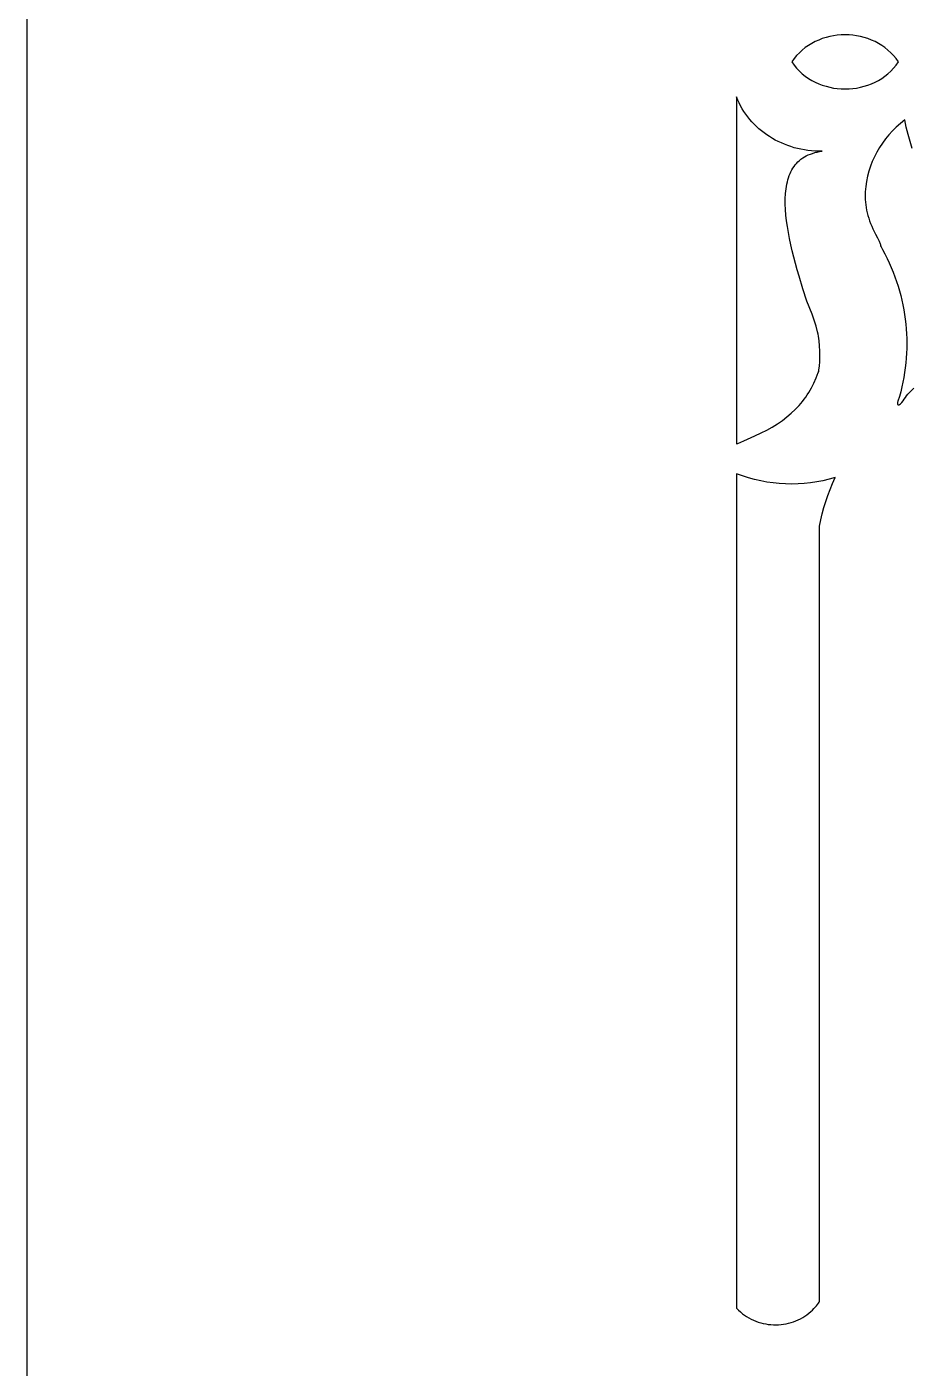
# Model space of a CAD drawing. Extents: x -580 to 993, y -400 to 388.
# Drawn here: x -580 to -493, y -128.4 to 3.4 of the extents above; entities that cross this region are included whole.
import ezdxf

# ---------------------------------------------------------------- set-up
doc = ezdxf.new("R2010")
doc.units = 0
doc.layers.add('LAYER_1', color=18, linetype='CONTINUOUS')

msp = doc.modelspace()

# ---------------------------------------------------------------- linework, layer by layer
at = {"layer": 'LAYER_1'}
for points in [[(-580, -387.5), (580, -387.5), (580, 387.5), (-580, 387.5)], [(-504.83, 0), (-504.6, -0.32), (-504.36, -0.62), (-504.09, -0.9), (-503.81, -1.16), (-503.51, -1.4), (-503.2, -1.62), (-502.87, -1.82), (-502.54, -2), (-502.19, -2.15), (-501.84, -2.29), (-501.47, -2.4), (-501.11, -2.49), (-500.73, -2.57), (-500.36, -2.62), (-499.98, -2.65), (-499.59, -2.66), (-499.21, -2.65), (-498.83, -2.62), (-498.46, -2.57), (-498.08, -2.49), (-497.71, -2.4), (-497.35, -2.29), (-497, -2.15), (-496.65, -2), (-496.32, -1.82), (-495.99, -1.62), (-495.68, -1.4), (-495.38, -1.16), (-495.1, -0.9), (-494.83, -0.62), (-494.58, -0.32), (-494.35, 0), (-494.58, 0.32), (-494.83, 0.62), (-495.1, 0.9), (-495.38, 1.16), (-495.68, 1.4), (-495.99, 1.62), (-496.32, 1.82), (-496.65, 2), (-497, 2.15), (-497.35, 2.29), (-497.71, 2.4), (-498.08, 2.49), (-498.46, 2.57), (-498.83, 2.62), (-499.21, 2.65), (-499.59, 2.66), (-499.98, 2.65), (-500.36, 2.62), (-500.73, 2.57), (-501.11, 2.49), (-501.47, 2.4), (-501.84, 2.29), (-502.19, 2.15), (-502.54, 2), (-502.87, 1.82), (-503.2, 1.62), (-503.51, 1.4), (-503.81, 1.16), (-504.09, 0.9), (-504.36, 0.62), (-504.6, 0.32)], [(-510.25, -37.55), (-510.13, -37.5), (-509.53, -37.23), (-508.45, -36.75), (-507.85, -36.47), (-507.29, -36.19), (-506.75, -35.89), (-506.24, -35.57), (-505.76, -35.24), (-505.31, -34.9), (-504.89, -34.54), (-504.49, -34.17), (-504.3, -33.97), (-504.12, -33.77), (-503.95, -33.57), (-503.78, -33.37), (-503.62, -33.16), (-503.46, -32.94), (-503.31, -32.72), (-503.16, -32.5), (-503.03, -32.27), (-502.89, -32.04), (-502.65, -31.56), (-502.43, -31.06), (-502.23, -30.54), (-502.19, -30.42), (-502.16, -30.27), (-502.12, -29.91), (-502.09, -29.46), (-502.08, -28.96), (-502.08, -28.43), (-502.1, -27.9), (-502.14, -27.4), (-502.2, -26.95), (-502.24, -26.76), (-502.29, -26.53), (-502.44, -25.98), (-502.63, -25.37), (-502.84, -24.78), (-503.36, -23.52), (-503.75, -22.3), (-504.12, -21.06), (-504.3, -20.44), (-504.47, -19.82), (-504.64, -19.2), (-504.79, -18.58), (-504.93, -17.97), (-505.05, -17.37), (-505.17, -16.77), (-505.26, -16.19), (-505.34, -15.61), (-505.41, -15.05), (-505.45, -14.5), (-505.47, -13.97), (-505.47, -13.45), (-505.44, -12.95), (-505.39, -12.47), (-505.36, -12.24), (-505.32, -12.02), (-505.27, -11.8), (-505.21, -11.59), (-505.15, -11.38), (-505.08, -11.18), (-505, -10.98), (-504.91, -10.8), (-504.82, -10.62), (-504.72, -10.44), (-504.61, -10.28), (-504.49, -10.12), (-504.36, -9.97), (-504.23, -9.82), (-504.08, -9.69), (-503.93, -9.56), (-503.76, -9.44), (-503.59, -9.33), (-503.41, -9.23), (-503.22, -9.14), (-503.01, -9.06), (-502.8, -8.99), (-502.58, -8.92), (-502.35, -8.87), (-502.1, -8.82), (-501.85, -8.79), (-502.2, -8.79), (-502.55, -8.77), (-502.9, -8.74), (-503.25, -8.7), (-503.59, -8.65), (-503.93, -8.59), (-504.26, -8.51), (-504.59, -8.43), (-504.92, -8.33), (-505.23, -8.22), (-505.55, -8.1), (-505.85, -7.97), (-506.16, -7.83), (-506.45, -7.68), (-506.74, -7.52), (-507.02, -7.34), (-507.29, -7.16), (-507.56, -6.97), (-507.81, -6.78), (-508.06, -6.57), (-508.3, -6.35), (-508.53, -6.13), (-508.75, -5.89), (-508.96, -5.65), (-509.16, -5.4), (-509.35, -5.14), (-509.53, -4.88), (-509.7, -4.61), (-509.86, -4.33), (-510, -4.04), (-510.13, -3.75), (-510.25, -3.45)], [(-510.25, -122.49), (-510.07, -122.68), (-509.88, -122.86), (-509.68, -123.03), (-509.48, -123.18), (-509.27, -123.32), (-509.05, -123.45), (-508.82, -123.57), (-508.6, -123.68), (-508.36, -123.77), (-508.12, -123.86), (-507.88, -123.93), (-507.64, -123.99), (-507.39, -124.04), (-507.14, -124.08), (-506.89, -124.1), (-506.64, -124.12), (-506.39, -124.12), (-506.14, -124.11), (-505.89, -124.09), (-505.64, -124.06), (-505.39, -124.02), (-505.15, -123.96), (-504.9, -123.9), (-504.67, -123.82), (-504.43, -123.73), (-504.2, -123.63), (-503.98, -123.52), (-503.76, -123.4), (-503.55, -123.27), (-503.35, -123.13), (-503.15, -122.97), (-502.96, -122.81), (-502.8, -122.67), (-502.66, -122.53), (-502.52, -122.39), (-502.4, -122.24), (-502.22, -122.01), (-502.15, -121.91), (-502.1, -121.81), (-502.1, -45.63), (-501.98, -45.02), (-501.84, -44.41), (-501.68, -43.8), (-501.5, -43.2), (-501.3, -42.6), (-501.07, -42.02), (-500.83, -41.43), (-500.57, -40.85), (-501.17, -41.02), (-501.77, -41.16), (-502.38, -41.28), (-502.99, -41.37), (-503.6, -41.44), (-504.21, -41.48), (-504.83, -41.49), (-505.45, -41.48), (-506.06, -41.44), (-506.67, -41.38), (-507.28, -41.29), (-507.89, -41.18), (-508.49, -41.04), (-509.09, -40.88), (-509.67, -40.69), (-510.25, -40.48)]]:
    msp.add_lwpolyline(points, close=True, dxfattribs=at)
msp.add_lwpolyline([(-492.99, -8.51), (-493.2, -7.82), (-493.4, -7.12), (-493.58, -6.42), (-493.74, -5.7), (-494.16, -6.04), (-494.56, -6.4), (-494.93, -6.78), (-495.29, -7.17), (-495.62, -7.57), (-495.93, -7.99), (-496.21, -8.42), (-496.47, -8.86), (-496.71, -9.32), (-496.92, -9.78), (-497.1, -10.26), (-497.26, -10.74), (-497.39, -11.24), (-497.5, -11.74), (-497.57, -12.24), (-497.62, -12.76), (-497.63, -13.01), (-497.63, -13.27), (-497.62, -13.53), (-497.6, -13.79), (-497.57, -14.05), (-497.53, -14.31), (-497.48, -14.57), (-497.42, -14.83), (-497.35, -15.09), (-497.27, -15.36), (-497.18, -15.62), (-497.09, -15.88), (-496.98, -16.14), (-496.86, -16.4), (-496.74, -16.66), (-496.6, -16.92), (-496.42, -17.29), (-496.26, -17.62), (-496.16, -17.87), (-496.13, -17.96), (-496.12, -18.02), (-496.1, -18.08), (-496.06, -18.17), (-495.91, -18.44), (-495.68, -18.88), (-495.46, -19.32), (-495.25, -19.76), (-495.06, -20.21), (-494.87, -20.66), (-494.7, -21.12), (-494.54, -21.57), (-494.39, -22.03), (-494.26, -22.49), (-494.13, -22.96), (-494.02, -23.42), (-493.91, -23.89), (-493.83, -24.36), (-493.75, -24.83), (-493.68, -25.3), (-493.63, -25.78), (-493.59, -26.25), (-493.55, -26.73), (-493.54, -27.2), (-493.53, -27.68), (-493.54, -28.16), (-493.55, -28.63), (-493.58, -29.11), (-493.63, -29.58), (-493.68, -30.06), (-493.75, -30.54), (-493.83, -31.01), (-493.92, -31.48), (-494.02, -31.95), (-494.13, -32.42), (-494.26, -32.89), (-494.4, -33.36), (-494.41, -33.38), (-494.43, -33.43), (-494.45, -33.49), (-494.45, -33.55), (-494.45, -33.61), (-494.44, -33.65), (-494.42, -33.68), (-494.4, -33.71), (-494.37, -33.71), (-494.33, -33.71), (-494.29, -33.7), (-494.25, -33.68), (-494.14, -33.6), (-494.03, -33.48), (-493.9, -33.32), (-493.78, -33.14), (-493.67, -32.98), (-493.56, -32.83), (-493.43, -32.66), (-493.27, -32.48), (-492.85, -32.06)], dxfattribs=at)

doc.saveas('drawing.dxf')
